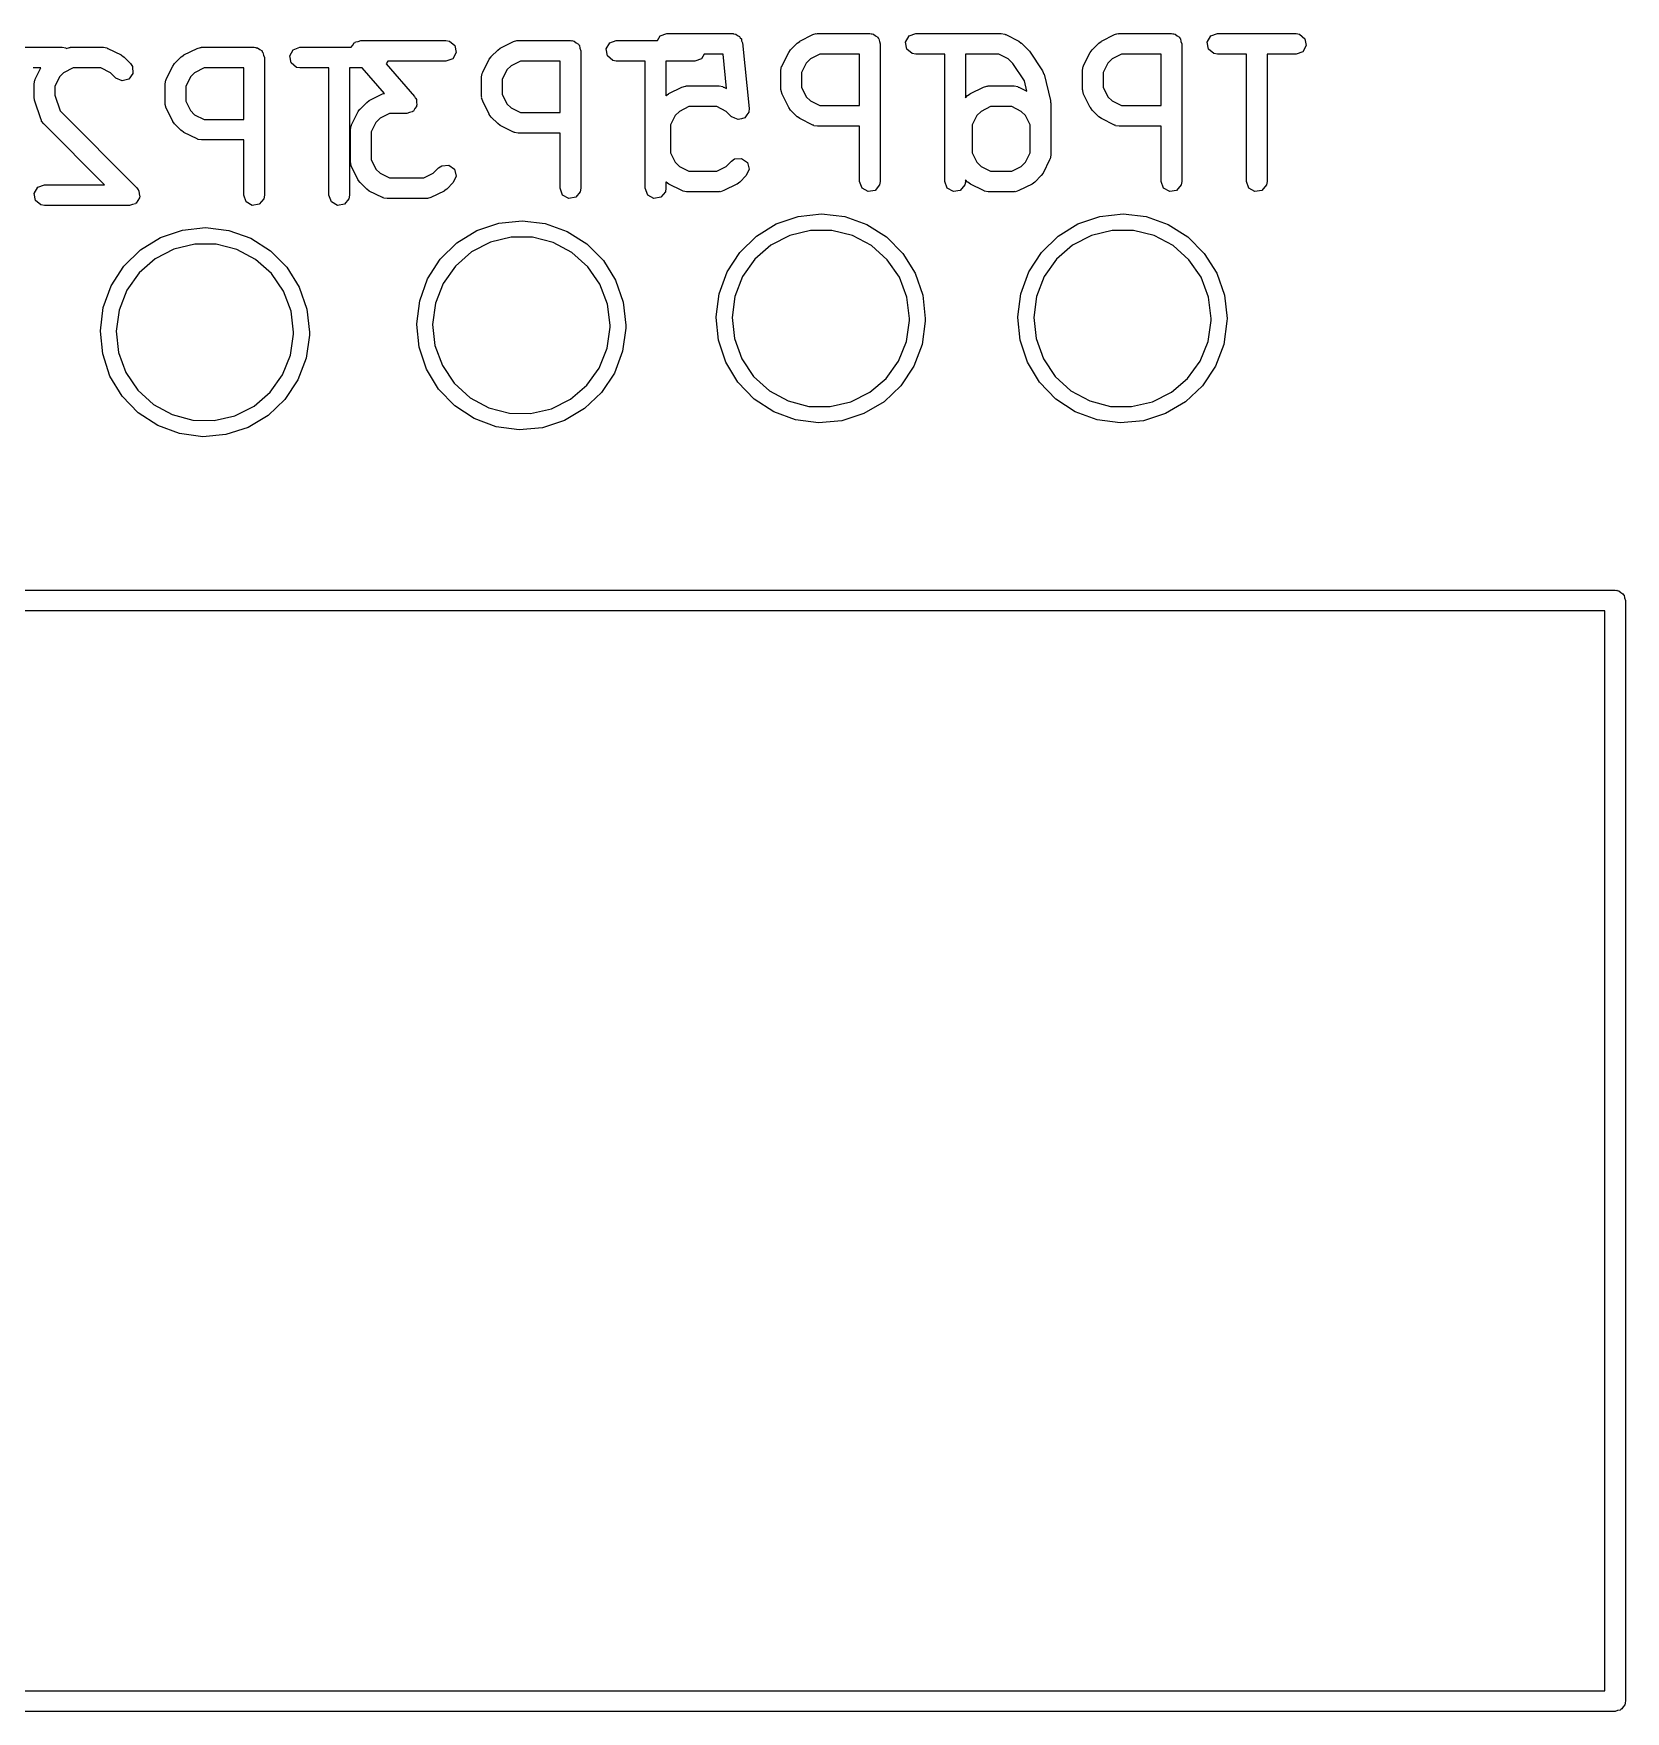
# Model space of a CAD drawing. Extents: x 91.9 to 161.1, y -116.3 to -99.6.
# Drawn here: x 149.5 to 161.07, y -112.08 to -99.88 of the extents above; entities that cross this region are included whole.
import ezdxf

# ---------------------------------------------------------------- set-up
doc = ezdxf.new("R2010")
doc.units = 0
doc.layers.add('BLACK', color=7, linetype='CONTINUOUS')

msp = doc.modelspace()

# ---------------------------------------------------------------- linework, layer by layer
at = {"layer": 'BLACK', "linetype": 'CONTINUOUS'}
for p, q in [((154.059, -99.8969), (154.107, -99.8794)), ((154.107, -99.8794), (154.584, -99.8794)), ((154.584, -99.8794), (154.588, -99.8801)), ((154.588, -99.8801), (154.589, -99.8796)), ((154.589, -99.8796), (154.592, -99.8809)), ((154.592, -99.8809), (154.609, -99.8839)), ((155.169, -99.8873), (155.194, -99.8799)), ((155.194, -99.8799), (155.198, -99.8809)), ((155.198, -99.8809), (155.203, -99.8794)), ((155.203, -99.8794), (155.584, -99.8794)), ((155.584, -99.8794), (155.593, -99.8811)), ((155.593, -99.8811), (155.597, -99.8805)), ((155.597, -99.8805), (155.6, -99.8822)), ((155.869, -99.8969), (155.917, -99.8794)), ((155.917, -99.8794), (156.538, -99.8794)), ((156.538, -99.8794), (156.563, -99.8839)), ((157.361, -99.8873), (157.386, -99.8799)), ((157.386, -99.8799), (157.391, -99.8809)), ((157.391, -99.8809), (157.395, -99.8794)), ((157.395, -99.8794), (157.776, -99.8794)), ((157.776, -99.8794), (157.786, -99.8811)), ((157.786, -99.8811), (157.789, -99.8805)), ((157.789, -99.8805), (157.792, -99.8822)), ((158.061, -99.8969), (158.109, -99.8794)), ((158.109, -99.8794), (158.681, -99.8794)), ((158.681, -99.8794), (158.706, -99.8839)), ((149.14, -99.9794), (149.712, -99.9794)), ((149.712, -99.9794), (149.738, -99.9839)), ((149.738, -99.9839), (149.741, -99.987)), ((149.741, -99.987), (149.765, -99.9799)), ((149.765, -99.9799), (149.77, -99.9809)), ((149.77, -99.9809), (149.774, -99.9794)), ((149.774, -99.9794), (150.012, -99.9794)), ((150.012, -99.9794), (150.038, -99.9839)), ((150.038, -99.9839), (150.041, -99.9868)), ((150.041, -99.9868), (150.045, -99.9873)), ((150.045, -99.9873), (150.141, -100.035)), ((150.597, -100.035), (150.693, -99.9873)), ((150.693, -99.9873), (150.718, -99.9799)), ((150.718, -99.9799), (150.722, -99.9809)), ((150.722, -99.9809), (150.726, -99.9794)), ((150.726, -99.9794), (151.107, -99.9794)), ((151.107, -99.9794), (151.117, -99.9811)), ((151.117, -99.9811), (151.12, -99.9805)), ((151.12, -99.9805), (151.123, -99.9822)), ((151.123, -99.9822), (151.133, -99.9839)), ((151.133, -99.9839), (151.148, -99.9964)), ((151.148, -99.9964), (151.165, -100.006)), ((151.367, -100.041), (151.392, -99.9969)), ((151.392, -99.9969), (151.44, -99.9794)), ((151.44, -99.9794), (151.813, -99.9794)), ((151.813, -99.9794), (151.825, -99.9644)), ((151.825, -99.9644), (151.835, -99.9469)), ((151.835, -99.9469), (151.841, -99.9449)), ((151.841, -99.9449), (151.844, -99.9402)), ((151.844, -99.9402), (151.864, -99.9363)), ((151.864, -99.9363), (151.883, -99.9294)), ((151.883, -99.9294), (152.502, -99.9294)), ((152.502, -99.9294), (152.528, -99.9339)), ((152.528, -99.9339), (152.567, -99.9669)), ((152.567, -99.9669), (152.576, -100.017)), ((152.83, -100.047), (152.878, -99.999)), ((152.878, -99.999), (152.896, -99.9861)), ((152.896, -99.9861), (152.897, -99.9849)), ((152.897, -99.9849), (152.993, -99.9373)), ((152.993, -99.9373), (153.018, -99.9299)), ((153.018, -99.9299), (153.022, -99.9309)), ((153.022, -99.9309), (153.026, -99.9294)), ((153.026, -99.9294), (153.407, -99.9294)), ((153.407, -99.9294), (153.417, -99.9311)), ((153.417, -99.9311), (153.42, -99.9305)), ((153.42, -99.9305), (153.423, -99.9322)), ((153.423, -99.9322), (153.433, -99.9339)), ((153.433, -99.9339), (153.448, -99.9464)), ((153.448, -99.9464), (153.465, -99.9562)), ((153.465, -99.9562), (153.467, -99.9625)), ((153.467, -99.9625), (153.472, -99.9669)), ((153.472, -99.9669), (153.475, -99.9861)), ((153.475, -99.9861), (153.482, -100.004)), ((153.667, -99.9914), (153.692, -99.9469)), ((153.676, -100.042), (153.667, -99.9914)), ((153.692, -99.9469), (153.74, -99.9294)), ((153.74, -99.9294), (154.04, -99.9294)), ((154.04, -99.9294), (154.059, -99.8969)), ((154.609, -99.8839), (154.621, -99.8941)), ((154.621, -99.8941), (154.636, -99.9007)), ((154.636, -99.9007), (154.641, -99.9101)), ((154.641, -99.9101), (154.649, -99.9169)), ((154.649, -99.9169), (154.651, -99.9326)), ((154.651, -99.9326), (154.658, -99.9469)), ((154.658, -99.9469), (154.706, -100.423)), ((154.993, -100.016), (155.006, -99.9981)), ((155.006, -99.9981), (155.007, -99.9966)), ((155.007, -99.9966), (155.054, -99.949)), ((155.054, -99.949), (155.073, -99.9361)), ((155.073, -99.9361), (155.074, -99.9349)), ((155.074, -99.9349), (155.169, -99.8873)), ((155.6, -99.8822), (155.609, -99.8839)), ((155.609, -99.8839), (155.624, -99.8964)), ((155.624, -99.8964), (155.641, -99.9062)), ((155.641, -99.9062), (155.643, -99.9125)), ((155.643, -99.9125), (155.649, -99.9169)), ((155.649, -99.9169), (155.652, -99.9361)), ((155.652, -99.9361), (155.659, -99.9544)), ((155.659, -99.9544), (155.659, -100.954)), ((155.843, -99.9414), (155.869, -99.8969)), ((155.852, -99.9919), (155.843, -99.9414)), ((155.891, -100.025), (155.852, -99.9919)), ((156.563, -99.8839), (156.567, -99.8868)), ((156.567, -99.8868), (156.571, -99.8873)), ((156.571, -99.8873), (156.666, -99.9349)), ((156.666, -99.9349), (156.684, -99.9483)), ((156.684, -99.9483), (156.686, -99.949)), ((156.686, -99.949), (156.734, -99.9966)), ((156.734, -99.9966), (156.74, -100.006)), ((157.185, -100.016), (157.198, -99.9981)), ((157.198, -99.9981), (157.199, -99.9966)), ((157.199, -99.9966), (157.247, -99.949)), ((157.247, -99.949), (157.265, -99.9361)), ((157.265, -99.9361), (157.266, -99.9349)), ((157.266, -99.9349), (157.361, -99.8873)), ((157.792, -99.8822), (157.801, -99.8839)), ((157.801, -99.8839), (157.816, -99.8964)), ((157.816, -99.8964), (157.833, -99.9062)), ((157.833, -99.9062), (157.836, -99.9125)), ((157.836, -99.9125), (157.841, -99.9169)), ((157.841, -99.9169), (157.844, -99.9361)), ((157.844, -99.9361), (157.851, -99.9544)), ((157.851, -99.9544), (157.851, -100.954)), ((158.035, -99.9414), (158.061, -99.8969)), ((158.044, -99.9919), (158.035, -99.9414)), ((158.083, -100.025), (158.044, -99.9919)), ((158.706, -99.8839), (158.745, -99.9169)), ((158.754, -99.9674), (158.729, -100.012)), ((158.745, -99.9169), (158.754, -99.9674)), ((150.141, -100.035), (150.159, -100.048)), ((150.159, -100.048), (150.16, -100.049)), ((150.16, -100.049), (150.208, -100.097)), ((150.208, -100.097), (150.223, -100.118)), ((150.223, -100.118), (150.227, -100.169)), ((150.469, -100.211), (150.516, -100.116)), ((150.516, -100.116), (150.53, -100.098)), ((150.53, -100.097), (150.578, -100.049)), ((150.53, -100.098), (150.53, -100.097)), ((150.578, -100.049), (150.596, -100.036)), ((150.596, -100.036), (150.597, -100.035)), ((151.165, -100.006), (151.167, -100.013)), ((151.167, -100.013), (151.172, -100.017)), ((151.172, -100.017), (151.175, -100.036)), ((151.175, -100.036), (151.182, -100.054)), ((151.182, -100.054), (151.182, -101.054)), ((151.376, -100.092), (151.367, -100.041)), ((151.415, -100.125), (151.376, -100.092)), ((151.44, -100.129), (151.415, -100.125)), ((152.079, -100.079), (152.067, -100.1)), ((152.067, -100.1), (152.273, -100.336)), ((152.502, -100.079), (152.079, -100.079)), ((152.551, -100.062), (152.502, -100.079)), ((152.576, -100.017), (152.551, -100.062)), ((152.769, -100.161), (152.816, -100.066)), ((152.816, -100.066), (152.83, -100.048)), ((152.83, -100.048), (152.83, -100.047)), ((152.975, -100.114), (152.945, -100.144)), ((153.044, -100.079), (152.975, -100.114)), ((153.332, -100.079), (153.044, -100.079)), ((153.332, -100.453), (153.332, -100.079)), ((153.482, -100.004), (153.482, -101.004)), ((153.715, -100.075), (153.676, -100.042)), ((153.74, -100.079), (153.715, -100.075)), ((153.951, -100.079), (153.74, -100.079)), ((153.951, -101.004), (153.951, -100.079)), ((154.312, -100.079), (154.101, -100.079)), ((154.101, -100.079), (154.101, -100.331)), ((154.36, -100.062), (154.312, -100.079)), ((154.379, -100.029), (154.36, -100.062)), ((154.516, -100.029), (154.379, -100.029)), ((154.541, -100.278), (154.516, -100.029)), ((154.937, -100.145), (154.942, -100.119)), ((154.942, -100.119), (154.945, -100.116)), ((154.945, -100.111), (154.993, -100.016)), ((154.945, -100.116), (154.945, -100.111)), ((155.121, -100.094), (155.087, -100.163)), ((155.152, -100.064), (155.121, -100.094)), ((155.22, -100.029), (155.152, -100.064)), ((155.509, -100.029), (155.22, -100.029)), ((155.509, -100.403), (155.509, -100.029)), ((155.917, -100.029), (155.891, -100.025)), ((156.128, -100.029), (155.917, -100.029)), ((156.128, -100.954), (156.128, -100.029)), ((156.52, -100.029), (156.278, -100.029)), ((156.278, -100.029), (156.278, -100.346)), ((156.588, -100.064), (156.52, -100.029)), ((156.622, -100.097), (156.588, -100.064)), ((156.706, -100.223), (156.622, -100.097)), ((156.74, -100.006), (156.743, -100.008)), ((156.743, -100.008), (156.838, -100.151)), ((157.129, -100.145), (157.134, -100.119)), ((157.134, -100.119), (157.137, -100.116)), ((157.137, -100.111), (157.185, -100.016)), ((157.137, -100.116), (157.137, -100.111)), ((157.314, -100.094), (157.279, -100.163)), ((157.344, -100.064), (157.314, -100.094)), ((157.413, -100.029), (157.344, -100.064)), ((157.701, -100.029), (157.413, -100.029)), ((157.701, -100.403), (157.701, -100.029)), ((158.109, -100.029), (158.083, -100.025)), ((158.32, -100.029), (158.109, -100.029)), ((158.32, -100.954), (158.32, -100.029)), ((158.681, -100.029), (158.47, -100.029)), ((158.47, -100.029), (158.47, -100.954)), ((158.729, -100.012), (158.681, -100.029)), ((149.557, -100.129), (149.501, -100.129)), ((149.508, -100.245), (149.513, -100.219)), ((149.508, -100.34), (149.508, -100.245)), ((149.513, -100.219), (149.516, -100.216)), ((149.516, -100.211), (149.557, -100.129)), ((149.516, -100.216), (149.516, -100.211)), ((149.693, -100.194), (149.658, -100.263)), ((149.723, -100.164), (149.693, -100.194)), ((149.792, -100.129), (149.723, -100.164)), ((149.994, -100.129), (149.792, -100.129)), ((150.063, -100.164), (149.994, -100.129)), ((150.102, -100.203), (150.063, -100.164)), ((150.148, -100.224), (150.102, -100.203)), ((150.198, -100.211), (150.148, -100.224)), ((150.227, -100.169), (150.198, -100.211)), ((150.461, -100.245), (150.465, -100.219)), ((150.461, -100.388), (150.461, -100.245)), ((150.465, -100.219), (150.468, -100.216)), ((150.468, -100.216), (150.469, -100.211)), ((150.645, -100.194), (150.611, -100.263)), ((150.675, -100.164), (150.645, -100.194)), ((150.744, -100.129), (150.675, -100.164)), ((151.032, -100.129), (150.744, -100.129)), ((151.032, -100.503), (151.032, -100.129)), ((151.651, -100.129), (151.44, -100.129)), ((151.651, -101.054), (151.651, -100.129)), ((151.893, -100.129), (151.801, -100.129)), ((151.801, -100.129), (151.801, -101.054)), ((152.055, -100.314), (151.893, -100.129)), ((152.761, -100.195), (152.765, -100.169)), ((152.761, -100.338), (152.761, -100.195)), ((152.765, -100.169), (152.768, -100.166)), ((152.768, -100.166), (152.769, -100.161)), ((152.945, -100.144), (152.911, -100.213)), ((152.911, -100.213), (152.911, -100.32)), ((154.937, -100.288), (154.937, -100.145)), ((155.087, -100.163), (155.087, -100.27)), ((156.725, -100.297), (156.706, -100.223)), ((156.838, -100.151), (156.848, -100.174)), ((156.848, -100.174), (156.849, -100.174)), ((156.849, -100.174), (156.896, -100.365)), ((157.129, -100.288), (157.129, -100.145)), ((157.279, -100.163), (157.279, -100.27)), ((149.509, -100.342), (149.508, -100.34)), ((149.512, -100.364), (149.509, -100.342)), ((149.56, -100.507), (149.512, -100.364)), ((149.658, -100.263), (149.658, -100.328)), ((149.658, -100.328), (149.697, -100.442)), ((150.611, -100.263), (150.611, -100.37)), ((151.926, -100.38), (151.944, -100.367)), ((151.944, -100.367), (151.945, -100.366)), ((151.945, -100.366), (152.04, -100.318)), ((152.04, -100.318), (152.055, -100.314)), ((152.273, -100.336), (152.279, -100.346)), ((152.279, -100.346), (152.282, -100.348)), ((152.282, -100.348), (152.282, -100.351)), ((152.282, -100.351), (152.287, -100.358)), ((152.287, -100.358), (152.287, -100.378)), ((152.762, -100.342), (152.761, -100.338)), ((152.761, -100.346), (152.762, -100.342)), ((152.769, -100.371), (152.761, -100.346)), ((152.911, -100.32), (152.945, -100.389)), ((154.101, -100.331), (154.102, -100.33)), ((154.102, -100.33), (154.12, -100.317)), ((154.12, -100.317), (154.122, -100.316)), ((154.122, -100.316), (154.217, -100.268)), ((154.217, -100.268), (154.242, -100.261)), ((154.242, -100.261), (154.246, -100.262)), ((154.246, -100.262), (154.25, -100.26)), ((154.25, -100.26), (154.488, -100.26)), ((154.488, -100.26), (154.514, -100.265)), ((154.514, -100.265), (154.517, -100.268)), ((154.517, -100.268), (154.522, -100.268)), ((154.522, -100.268), (154.541, -100.278)), ((154.939, -100.292), (154.937, -100.288)), ((154.938, -100.296), (154.939, -100.292)), ((154.945, -100.321), (154.938, -100.296)), ((154.993, -100.416), (154.945, -100.321)), ((155.087, -100.27), (155.121, -100.339)), ((155.121, -100.339), (155.152, -100.369)), ((155.152, -100.369), (155.22, -100.403)), ((156.278, -100.346), (156.294, -100.33)), ((156.294, -100.33), (156.313, -100.317)), ((156.313, -100.317), (156.314, -100.316)), ((156.314, -100.316), (156.409, -100.268)), ((156.409, -100.268), (156.434, -100.261)), ((156.434, -100.261), (156.438, -100.262)), ((156.438, -100.262), (156.442, -100.26)), ((156.442, -100.26), (156.633, -100.26)), ((156.633, -100.26), (156.659, -100.265)), ((156.659, -100.265), (156.662, -100.268)), ((156.662, -100.268), (156.666, -100.268)), ((156.666, -100.268), (156.725, -100.297)), ((156.896, -100.365), (156.897, -100.38)), ((157.131, -100.292), (157.129, -100.288)), ((157.13, -100.296), (157.131, -100.292)), ((157.137, -100.321), (157.13, -100.296)), ((157.185, -100.416), (157.137, -100.321)), ((157.279, -100.27), (157.314, -100.339)), ((157.314, -100.339), (157.344, -100.369)), ((157.344, -100.369), (157.413, -100.403)), ((149.697, -100.442), (150.255, -101.001)), ((150.462, -100.392), (150.461, -100.388)), ((150.461, -100.396), (150.462, -100.392)), ((150.469, -100.421), (150.461, -100.396)), ((150.516, -100.516), (150.469, -100.421)), ((150.611, -100.37), (150.645, -100.439)), ((150.645, -100.439), (150.675, -100.469)), ((150.675, -100.469), (150.744, -100.503)), ((151.816, -100.542), (151.864, -100.447)), ((151.864, -100.447), (151.877, -100.429)), ((151.877, -100.429), (151.878, -100.428)), ((151.878, -100.428), (151.926, -100.38)), ((152.092, -100.46), (152.023, -100.495)), ((152.217, -100.46), (152.092, -100.46)), ((152.236, -100.453), (152.217, -100.46)), ((152.256, -100.449), (152.236, -100.453)), ((152.259, -100.445), (152.256, -100.449)), ((152.265, -100.443), (152.259, -100.445)), ((152.275, -100.425), (152.265, -100.443)), ((152.288, -100.41), (152.275, -100.425)), ((152.287, -100.378), (152.291, -100.398)), ((152.291, -100.398), (152.288, -100.404)), ((152.288, -100.404), (152.288, -100.41)), ((152.816, -100.466), (152.769, -100.371)), ((152.817, -100.468), (152.816, -100.466)), ((152.83, -100.486), (152.817, -100.468)), ((152.878, -100.534), (152.83, -100.486)), ((152.945, -100.389), (152.975, -100.419)), ((152.975, -100.419), (153.044, -100.453)), ((153.044, -100.453), (153.332, -100.453)), ((154.169, -100.475), (154.135, -100.544)), ((154.199, -100.445), (154.169, -100.475)), ((154.268, -100.41), (154.199, -100.445)), ((154.471, -100.41), (154.268, -100.41)), ((154.539, -100.445), (154.471, -100.41)), ((154.578, -100.484), (154.539, -100.445)), ((154.579, -100.484), (154.578, -100.484)), ((154.602, -100.495), (154.579, -100.484)), ((154.579, -100.484), (154.579, -100.484)), ((154.689, -100.471), (154.675, -100.491)), ((154.675, -100.491), (154.675, -100.492)), ((154.704, -100.45), (154.689, -100.471)), ((154.706, -100.423), (154.704, -100.449)), ((154.704, -100.449), (154.704, -100.449)), ((154.704, -100.449), (154.704, -100.45)), ((154.994, -100.418), (154.993, -100.416)), ((155.007, -100.436), (154.994, -100.418)), ((155.054, -100.484), (155.007, -100.436)), ((155.056, -100.484), (155.054, -100.484)), ((155.074, -100.498), (155.056, -100.484)), ((155.22, -100.403), (155.509, -100.403)), ((156.361, -100.475), (156.327, -100.544)), ((156.392, -100.445), (156.361, -100.475)), ((156.46, -100.41), (156.392, -100.445)), ((156.615, -100.41), (156.46, -100.41)), ((156.684, -100.445), (156.615, -100.41)), ((156.714, -100.475), (156.684, -100.445)), ((156.748, -100.544), (156.714, -100.475)), ((156.897, -100.38), (156.898, -100.383)), ((156.898, -100.383), (156.898, -100.764)), ((157.186, -100.418), (157.185, -100.416)), ((157.199, -100.436), (157.186, -100.418)), ((157.247, -100.484), (157.199, -100.436)), ((157.248, -100.484), (157.247, -100.484)), ((157.266, -100.498), (157.248, -100.484)), ((157.413, -100.403), (157.701, -100.403)), ((149.563, -100.51), (149.56, -100.507)), ((149.563, -100.515), (149.563, -100.51)), ((149.578, -100.536), (149.563, -100.515)), ((150.021, -100.979), (149.578, -100.536)), ((150.517, -100.518), (150.516, -100.516)), ((150.53, -100.536), (150.517, -100.518)), ((150.578, -100.584), (150.53, -100.536)), ((150.579, -100.584), (150.578, -100.584)), ((150.597, -100.598), (150.579, -100.584)), ((150.693, -100.645), (150.597, -100.598)), ((150.744, -100.503), (151.032, -100.503)), ((151.808, -100.576), (151.813, -100.55)), ((151.808, -100.814), (151.808, -100.576)), ((151.813, -100.55), (151.816, -100.547)), ((151.816, -100.547), (151.816, -100.542)), ((151.993, -100.525), (151.958, -100.594)), ((151.958, -100.594), (151.958, -100.796)), ((152.023, -100.495), (151.993, -100.525)), ((152.879, -100.534), (152.878, -100.534)), ((152.897, -100.548), (152.879, -100.534)), ((152.993, -100.595), (152.897, -100.548)), ((152.997, -100.596), (152.993, -100.595)), ((153.001, -100.599), (152.997, -100.596)), ((153.026, -100.603), (153.001, -100.599)), ((153.332, -100.603), (153.026, -100.603)), ((153.332, -101.004), (153.332, -100.603)), ((154.135, -100.544), (154.135, -100.746)), ((154.625, -100.505), (154.602, -100.495)), ((154.626, -100.505), (154.625, -100.505)), ((154.625, -100.505), (154.625, -100.505)), ((154.65, -100.499), (154.626, -100.505)), ((154.674, -100.492), (154.65, -100.499)), ((154.675, -100.492), (154.674, -100.492)), ((155.169, -100.545), (155.074, -100.498)), ((155.174, -100.546), (155.169, -100.545)), ((155.177, -100.549), (155.174, -100.546)), ((155.203, -100.553), (155.177, -100.549)), ((155.509, -100.553), (155.203, -100.553)), ((155.509, -100.954), (155.509, -100.553)), ((156.327, -100.544), (156.327, -100.746)), ((156.748, -100.746), (156.748, -100.544)), ((157.361, -100.545), (157.266, -100.498)), ((157.366, -100.546), (157.361, -100.545)), ((157.369, -100.549), (157.366, -100.546)), ((157.395, -100.553), (157.369, -100.549)), ((157.701, -100.553), (157.395, -100.553)), ((157.701, -100.954), (157.701, -100.553)), ((150.697, -100.646), (150.693, -100.645)), ((150.701, -100.649), (150.697, -100.646)), ((150.726, -100.653), (150.701, -100.649)), ((151.032, -100.653), (150.726, -100.653)), ((151.032, -101.054), (151.032, -100.653)), ((151.81, -100.818), (151.808, -100.814)), ((151.809, -100.822), (151.81, -100.818)), ((151.816, -100.847), (151.809, -100.822)), ((151.864, -100.943), (151.816, -100.847)), ((151.958, -100.796), (151.993, -100.865)), ((152.41, -100.895), (152.449, -100.856)), ((152.449, -100.856), (152.471, -100.841)), ((152.471, -100.841), (152.522, -100.837)), ((152.522, -100.837), (152.564, -100.866)), ((154.135, -100.746), (154.169, -100.815)), ((154.169, -100.815), (154.199, -100.845)), ((154.199, -100.845), (154.268, -100.879)), ((154.471, -100.879), (154.539, -100.845)), ((154.539, -100.845), (154.578, -100.806)), ((154.578, -100.806), (154.6, -100.791)), ((154.6, -100.791), (154.651, -100.787)), ((154.651, -100.787), (154.693, -100.816)), ((154.693, -100.816), (154.706, -100.866)), ((156.327, -100.746), (156.361, -100.815)), ((156.361, -100.815), (156.392, -100.845)), ((156.392, -100.845), (156.46, -100.879)), ((156.615, -100.879), (156.684, -100.845)), ((156.684, -100.845), (156.714, -100.815)), ((156.714, -100.815), (156.748, -100.746)), ((156.89, -100.797), (156.843, -100.893)), ((156.891, -100.793), (156.89, -100.797)), ((156.894, -100.79), (156.891, -100.793)), ((156.898, -100.764), (156.894, -100.79)), ((149.535, -100.997), (149.583, -100.979)), ((149.583, -100.979), (150.021, -100.979)), ((151.865, -100.944), (151.864, -100.943)), ((151.878, -100.962), (151.865, -100.944)), ((151.926, -101.01), (151.878, -100.962)), ((151.993, -100.865), (152.023, -100.895)), ((152.023, -100.895), (152.092, -100.929)), ((152.092, -100.929), (152.342, -100.929)), ((152.342, -100.929), (152.41, -100.895)), ((152.555, -100.962), (152.508, -101.01)), ((152.577, -100.916), (152.555, -100.962)), ((152.564, -100.866), (152.577, -100.916)), ((154.102, -100.96), (154.101, -100.959)), ((154.101, -100.959), (154.101, -101.004)), ((154.103, -100.96), (154.102, -100.96)), ((154.122, -100.974), (154.103, -100.96)), ((154.217, -101.021), (154.122, -100.974)), ((154.268, -100.879), (154.471, -100.879)), ((154.617, -100.974), (154.522, -101.021)), ((154.618, -100.973), (154.617, -100.974)), ((154.637, -100.96), (154.618, -100.973)), ((154.684, -100.912), (154.637, -100.96)), ((154.706, -100.866), (154.684, -100.912)), ((155.526, -101.003), (155.509, -100.954)), ((155.659, -100.954), (155.654, -100.98)), ((156.145, -101.003), (156.128, -100.954)), ((156.278, -100.954), (156.273, -100.98)), ((156.294, -100.96), (156.278, -100.943)), ((156.278, -100.943), (156.278, -100.954)), ((156.296, -100.96), (156.294, -100.96)), ((156.314, -100.974), (156.296, -100.96)), ((156.409, -101.021), (156.314, -100.974)), ((156.46, -100.879), (156.615, -100.879)), ((156.762, -100.974), (156.666, -101.021)), ((156.763, -100.973), (156.762, -100.974)), ((156.781, -100.96), (156.763, -100.973)), ((156.829, -100.912), (156.781, -100.96)), ((156.843, -100.893), (156.829, -100.911)), ((156.829, -100.911), (156.829, -100.912)), ((157.718, -101.003), (157.701, -100.954)), ((157.851, -100.954), (157.846, -100.98)), ((158.337, -101.003), (158.32, -100.954)), ((158.47, -100.954), (158.465, -100.98)), ((149.509, -101.041), (149.535, -100.997)), ((149.518, -101.092), (149.509, -101.041)), ((149.558, -101.125), (149.518, -101.092)), ((150.262, -101.092), (150.251, -101.112)), ((150.255, -101.001), (150.265, -101.015)), ((150.275, -101.074), (150.262, -101.092)), ((150.265, -101.015), (150.267, -101.017)), ((150.267, -101.017), (150.268, -101.019)), ((150.268, -101.019), (150.27, -101.023)), ((150.27, -101.023), (150.272, -101.045)), ((150.272, -101.045), (150.276, -101.067)), ((150.276, -101.067), (150.275, -101.07)), ((150.275, -101.07), (150.275, -101.074)), ((151.05, -101.103), (151.032, -101.054)), ((151.178, -101.08), (151.145, -101.119)), ((151.182, -101.054), (151.178, -101.08)), ((151.669, -101.103), (151.651, -101.054)), ((151.797, -101.08), (151.764, -101.119)), ((151.801, -101.054), (151.797, -101.08)), ((151.927, -101.01), (151.926, -101.01)), ((151.945, -101.024), (151.927, -101.01)), ((152.04, -101.071), (151.945, -101.024)), ((152.045, -101.072), (152.04, -101.071)), ((152.048, -101.075), (152.045, -101.072)), ((152.074, -101.079), (152.048, -101.075)), ((152.36, -101.079), (152.074, -101.079)), ((152.364, -101.078), (152.36, -101.079)), ((152.368, -101.079), (152.364, -101.078)), ((152.393, -101.071), (152.368, -101.079)), ((152.488, -101.024), (152.393, -101.071)), ((152.489, -101.023), (152.488, -101.024)), ((152.508, -101.01), (152.489, -101.023)), ((153.35, -101.053), (153.332, -101.004)), ((153.394, -101.078), (153.35, -101.053)), ((153.445, -101.069), (153.394, -101.078)), ((153.478, -101.03), (153.445, -101.069)), ((153.482, -101.004), (153.478, -101.03)), ((153.969, -101.053), (153.951, -101.004)), ((154.013, -101.078), (153.969, -101.053)), ((154.064, -101.069), (154.013, -101.078)), ((154.097, -101.03), (154.064, -101.069)), ((154.101, -101.004), (154.097, -101.03)), ((154.221, -101.022), (154.217, -101.021)), ((154.225, -101.025), (154.221, -101.022)), ((154.25, -101.029), (154.225, -101.025)), ((154.488, -101.029), (154.25, -101.029)), ((154.493, -101.028), (154.488, -101.029)), ((154.497, -101.029), (154.493, -101.028)), ((154.522, -101.021), (154.497, -101.029)), ((155.571, -101.028), (155.526, -101.003)), ((155.621, -101.019), (155.571, -101.028)), ((155.654, -100.98), (155.621, -101.019)), ((156.19, -101.028), (156.145, -101.003)), ((156.24, -101.019), (156.19, -101.028)), ((156.273, -100.98), (156.24, -101.019)), ((156.413, -101.022), (156.409, -101.021)), ((156.417, -101.025), (156.413, -101.022)), ((156.442, -101.029), (156.417, -101.025)), ((156.633, -101.029), (156.442, -101.029)), ((156.637, -101.028), (156.633, -101.029)), ((156.641, -101.029), (156.637, -101.028)), ((156.666, -101.021), (156.641, -101.029)), ((157.763, -101.028), (157.718, -101.003)), ((157.813, -101.019), (157.763, -101.028)), ((157.846, -100.98), (157.813, -101.019)), ((158.382, -101.028), (158.337, -101.003)), ((158.432, -101.019), (158.382, -101.028)), ((158.465, -100.98), (158.432, -101.019)), ((149.583, -101.129), (149.558, -101.125)), ((150.202, -101.129), (149.583, -101.129)), ((150.224, -101.122), (150.202, -101.129)), ((150.245, -101.116), (150.224, -101.122)), ((150.247, -101.113), (150.245, -101.116)), ((150.251, -101.112), (150.247, -101.113)), ((151.094, -101.128), (151.05, -101.103)), ((151.145, -101.119), (151.094, -101.128)), ((151.713, -101.128), (151.669, -101.103)), ((151.764, -101.119), (151.713, -101.128)), ((154.903, -101.262), (155.063, -101.208)), ((155.063, -101.208), (155.232, -101.19)), ((155.232, -101.19), (155.4, -101.21)), ((155.4, -101.21), (155.56, -101.267)), ((157.095, -101.262), (157.255, -101.208)), ((157.255, -101.208), (157.424, -101.19)), ((157.424, -101.19), (157.592, -101.21)), ((157.592, -101.21), (157.752, -101.267)), ((150.426, -101.362), (150.587, -101.308)), ((150.587, -101.308), (150.755, -101.29)), ((150.755, -101.29), (150.924, -101.31)), ((150.924, -101.31), (151.083, -101.367)), ((152.582, -101.401), (152.726, -101.312)), ((152.726, -101.312), (152.887, -101.258)), ((152.887, -101.258), (153.055, -101.24)), ((153.055, -101.24), (153.224, -101.26)), ((153.224, -101.26), (153.383, -101.317)), ((153.383, -101.317), (153.526, -101.408)), ((154.759, -101.351), (154.903, -101.262)), ((155.152, -101.31), (155.002, -101.346)), ((155.307, -101.31), (155.152, -101.31)), ((155.458, -101.348), (155.307, -101.31)), ((155.56, -101.267), (155.703, -101.358)), ((156.951, -101.351), (157.095, -101.262)), ((157.345, -101.31), (157.194, -101.346)), ((157.499, -101.31), (157.345, -101.31)), ((157.65, -101.348), (157.499, -101.31)), ((157.752, -101.267), (157.895, -101.358)), ((150.161, -101.57), (150.282, -101.451)), ((150.282, -101.451), (150.426, -101.362)), ((150.525, -101.446), (150.388, -101.517)), ((150.676, -101.41), (150.525, -101.446)), ((150.831, -101.41), (150.676, -101.41)), ((150.981, -101.448), (150.831, -101.41)), ((151.118, -101.521), (150.981, -101.448)), ((151.083, -101.367), (151.226, -101.458)), ((151.226, -101.458), (151.346, -101.578)), ((152.461, -101.52), (152.582, -101.401)), ((152.688, -101.467), (152.571, -101.569)), ((152.825, -101.396), (152.688, -101.467)), ((152.976, -101.36), (152.825, -101.396)), ((153.131, -101.36), (152.976, -101.36)), ((153.281, -101.398), (153.131, -101.36)), ((153.418, -101.471), (153.281, -101.398)), ((153.526, -101.408), (153.646, -101.528)), ((154.638, -101.47), (154.759, -101.351)), ((154.864, -101.417), (154.747, -101.519)), ((155.002, -101.346), (154.864, -101.417)), ((155.594, -101.421), (155.458, -101.348)), ((155.71, -101.524), (155.594, -101.421)), ((155.703, -101.358), (155.822, -101.478)), ((156.83, -101.47), (156.951, -101.351)), ((157.056, -101.417), (156.94, -101.519)), ((157.194, -101.346), (157.056, -101.417)), ((157.787, -101.421), (157.65, -101.348)), ((157.902, -101.524), (157.787, -101.421)), ((157.895, -101.358), (158.014, -101.478)), ((150.069, -101.712), (150.161, -101.57)), ((150.388, -101.517), (150.271, -101.619)), ((151.234, -101.624), (151.118, -101.521)), ((151.346, -101.578), (151.435, -101.722)), ((152.369, -101.662), (152.461, -101.52)), ((152.571, -101.569), (152.482, -101.695)), ((153.534, -101.574), (153.418, -101.471)), ((153.621, -101.701), (153.534, -101.574)), ((153.646, -101.528), (153.735, -101.672)), ((154.546, -101.612), (154.638, -101.47)), ((154.747, -101.519), (154.658, -101.645)), ((155.798, -101.651), (155.71, -101.524)), ((155.822, -101.478), (155.912, -101.622)), ((156.738, -101.612), (156.83, -101.47)), ((156.94, -101.519), (156.85, -101.645)), ((157.99, -101.651), (157.902, -101.524)), ((158.014, -101.478), (158.104, -101.622)), ((150.271, -101.619), (150.182, -101.745)), ((151.321, -101.751), (151.234, -101.624)), ((152.311, -101.821), (152.369, -101.662)), ((152.482, -101.695), (152.426, -101.84)), ((153.676, -101.846), (153.621, -101.701)), ((153.735, -101.672), (153.791, -101.832)), ((154.488, -101.771), (154.546, -101.612)), ((154.658, -101.645), (154.602, -101.79)), ((155.853, -101.796), (155.798, -101.651)), ((155.912, -101.622), (155.968, -101.782)), ((156.68, -101.771), (156.738, -101.612)), ((156.85, -101.645), (156.794, -101.79)), ((158.045, -101.796), (157.99, -101.651)), ((158.104, -101.622), (158.16, -101.782)), ((150.011, -101.871), (150.069, -101.712)), ((150.182, -101.745), (150.126, -101.89)), ((151.376, -101.896), (151.321, -101.751)), ((151.435, -101.722), (151.491, -101.882)), ((152.29, -101.989), (152.311, -101.821)), ((153.791, -101.832), (153.81, -102)), ((154.467, -101.939), (154.488, -101.771)), ((154.602, -101.79), (154.582, -101.943)), ((155.871, -101.95), (155.853, -101.796)), ((155.968, -101.782), (155.986, -101.95)), ((156.659, -101.939), (156.68, -101.771)), ((156.794, -101.79), (156.774, -101.943)), ((158.063, -101.95), (158.045, -101.796)), ((158.16, -101.782), (158.179, -101.95)), ((149.99, -102.039), (150.011, -101.871)), ((150.126, -101.89), (150.105, -102.043)), ((151.395, -102.05), (151.376, -101.896)), ((151.491, -101.882), (151.51, -102.05)), ((152.426, -101.84), (152.405, -101.993)), ((153.695, -102), (153.676, -101.846)), ((154.467, -101.943), (154.467, -101.939)), ((154.483, -102.108), (154.467, -101.943)), ((154.582, -101.943), (154.599, -102.097)), ((155.871, -101.964), (155.871, -101.95)), ((155.986, -101.95), (155.986, -101.971)), ((156.659, -101.943), (156.659, -101.939)), ((156.675, -102.108), (156.659, -101.943)), ((156.774, -101.943), (156.791, -102.097)), ((158.063, -101.964), (158.063, -101.95)), ((158.179, -101.95), (158.178, -101.971)), ((149.99, -102.043), (149.99, -102.039)), ((150.007, -102.208), (149.99, -102.043)), ((150.105, -102.043), (150.122, -102.197)), ((151.373, -102.217), (151.395, -102.064)), ((151.395, -102.064), (151.395, -102.05)), ((151.51, -102.071), (151.486, -102.239)), ((151.51, -102.05), (151.51, -102.071)), ((152.29, -101.993), (152.29, -101.989)), ((152.307, -102.158), (152.29, -101.993)), ((152.405, -101.993), (152.422, -102.147)), ((153.673, -102.167), (153.695, -102.014)), ((153.695, -102.014), (153.695, -102)), ((153.81, -102.021), (153.786, -102.189)), ((153.81, -102), (153.81, -102.021)), ((155.849, -102.117), (155.871, -101.964)), ((155.986, -101.971), (155.963, -102.139)), ((158.041, -102.117), (158.063, -101.964)), ((158.178, -101.971), (158.155, -102.139)), ((150.122, -102.197), (150.176, -102.343)), ((152.36, -102.319), (152.307, -102.158)), ((152.422, -102.147), (152.476, -102.293)), ((153.615, -102.311), (153.673, -102.167)), ((153.786, -102.189), (153.726, -102.347)), ((154.537, -102.269), (154.483, -102.108)), ((154.599, -102.097), (154.652, -102.243)), ((155.791, -102.261), (155.849, -102.117)), ((155.963, -102.139), (155.902, -102.297)), ((156.729, -102.269), (156.675, -102.108)), ((156.791, -102.097), (156.844, -102.243)), ((157.984, -102.261), (158.041, -102.117)), ((158.155, -102.139), (158.095, -102.297)), ((150.06, -102.369), (150.007, -102.208)), ((151.315, -102.361), (151.373, -102.217)), ((151.486, -102.239), (151.426, -102.397)), ((152.448, -102.464), (152.36, -102.319)), ((152.476, -102.293), (152.562, -102.421)), ((153.525, -102.436), (153.615, -102.311)), ((154.624, -102.414), (154.537, -102.269)), ((154.652, -102.243), (154.738, -102.371)), ((155.701, -102.386), (155.791, -102.261)), ((155.902, -102.297), (155.809, -102.439)), ((156.816, -102.414), (156.729, -102.269)), ((156.844, -102.243), (156.931, -102.371)), ((157.893, -102.386), (157.984, -102.261)), ((158.095, -102.297), (158.001, -102.439)), ((150.148, -102.514), (150.06, -102.369)), ((150.176, -102.343), (150.262, -102.471)), ((151.225, -102.486), (151.315, -102.361)), ((151.426, -102.397), (151.332, -102.539)), ((152.562, -102.421), (152.677, -102.526)), ((153.407, -102.537), (153.525, -102.436)), ((153.726, -102.347), (153.632, -102.489)), ((154.742, -102.536), (154.624, -102.414)), ((154.738, -102.371), (154.853, -102.476)), ((155.583, -102.487), (155.701, -102.386)), ((155.809, -102.439), (155.686, -102.555)), ((156.934, -102.536), (156.816, -102.414)), ((156.931, -102.371), (157.045, -102.476)), ((157.775, -102.487), (157.893, -102.386)), ((158.001, -102.439), (157.878, -102.555)), ((150.266, -102.636), (150.148, -102.514)), ((150.262, -102.471), (150.377, -102.576)), ((151.107, -102.587), (151.225, -102.486)), ((151.332, -102.539), (151.209, -102.655)), ((152.566, -102.586), (152.448, -102.464)), ((152.677, -102.526), (152.813, -102.599)), ((153.268, -102.607), (153.407, -102.537)), ((153.632, -102.489), (153.509, -102.605)), ((154.884, -102.628), (154.742, -102.536)), ((154.853, -102.476), (154.989, -102.549)), ((154.989, -102.549), (155.139, -102.589)), ((155.294, -102.591), (155.445, -102.557)), ((155.445, -102.557), (155.583, -102.487)), ((155.686, -102.555), (155.54, -102.642)), ((157.076, -102.628), (156.934, -102.536)), ((157.045, -102.476), (157.181, -102.549)), ((157.181, -102.549), (157.331, -102.589)), ((157.486, -102.591), (157.637, -102.557)), ((157.637, -102.557), (157.775, -102.487)), ((157.878, -102.555), (157.733, -102.642)), ((150.407, -102.728), (150.266, -102.636)), ((150.377, -102.576), (150.513, -102.649)), ((150.513, -102.649), (150.663, -102.689)), ((150.817, -102.691), (150.968, -102.657)), ((150.968, -102.657), (151.107, -102.587)), ((151.209, -102.655), (151.064, -102.742)), ((152.707, -102.678), (152.566, -102.586)), ((152.866, -102.737), (152.707, -102.678)), ((152.813, -102.599), (152.963, -102.639)), ((152.963, -102.639), (153.117, -102.641)), ((153.117, -102.641), (153.268, -102.607)), ((153.509, -102.605), (153.364, -102.692)), ((155.043, -102.687), (154.884, -102.628)), ((155.139, -102.589), (155.294, -102.591)), ((155.54, -102.642), (155.379, -102.694)), ((157.235, -102.687), (157.076, -102.628)), ((157.331, -102.589), (157.486, -102.591)), ((157.733, -102.642), (157.571, -102.694)), ((150.566, -102.787), (150.407, -102.728)), ((150.734, -102.81), (150.566, -102.787)), ((150.663, -102.689), (150.817, -102.691)), ((150.903, -102.794), (150.734, -102.81)), ((151.064, -102.742), (150.903, -102.794)), ((153.034, -102.76), (152.866, -102.737)), ((153.203, -102.744), (153.034, -102.76)), ((153.364, -102.692), (153.203, -102.744)), ((155.211, -102.71), (155.043, -102.687)), ((155.379, -102.694), (155.211, -102.71)), ((157.403, -102.71), (157.235, -102.687)), ((157.571, -102.694), (157.403, -102.71)), ((145.5, -103.925), (161, -103.925)), ((161, -103.925), (161.01, -103.927)), ((161.01, -103.927), (161.013, -103.926)), ((161.013, -103.926), (161.016, -103.928)), ((161.016, -103.928), (161.026, -103.93)), ((161.026, -103.93), (161.041, -103.942)), ((161.041, -103.942), (161.057, -103.952)), ((161.057, -103.952), (161.06, -103.958)), ((161.06, -103.958), (161.065, -103.962)), ((161.065, -103.962), (161.068, -103.982)), ((161.068, -103.982), (161.075, -104)), ((161.075, -104), (161.075, -112)), ((160.925, -104.075), (145.575, -104.075)), ((160.925, -111.925), (160.925, -104.075)), ((145.575, -111.925), (160.925, -111.925)), ((161, -112.075), (145.5, -112.075)), ((161.018, -112.068), (161, -112.075)), ((161.037, -112.065), (161.018, -112.068)), ((161.042, -112.06), (161.037, -112.065)), ((161.048, -112.057), (161.042, -112.06)), ((161.058, -112.041), (161.048, -112.057)), ((161.07, -112.026), (161.058, -112.041)), ((161.072, -112.016), (161.07, -112.026)), ((161.074, -112.013), (161.072, -112.016)), ((161.075, -112), (161.073, -112.01)), ((161.073, -112.01), (161.074, -112.013))]:
    msp.add_line(p, q, dxfattribs=at)

doc.saveas('drawing.dxf')
